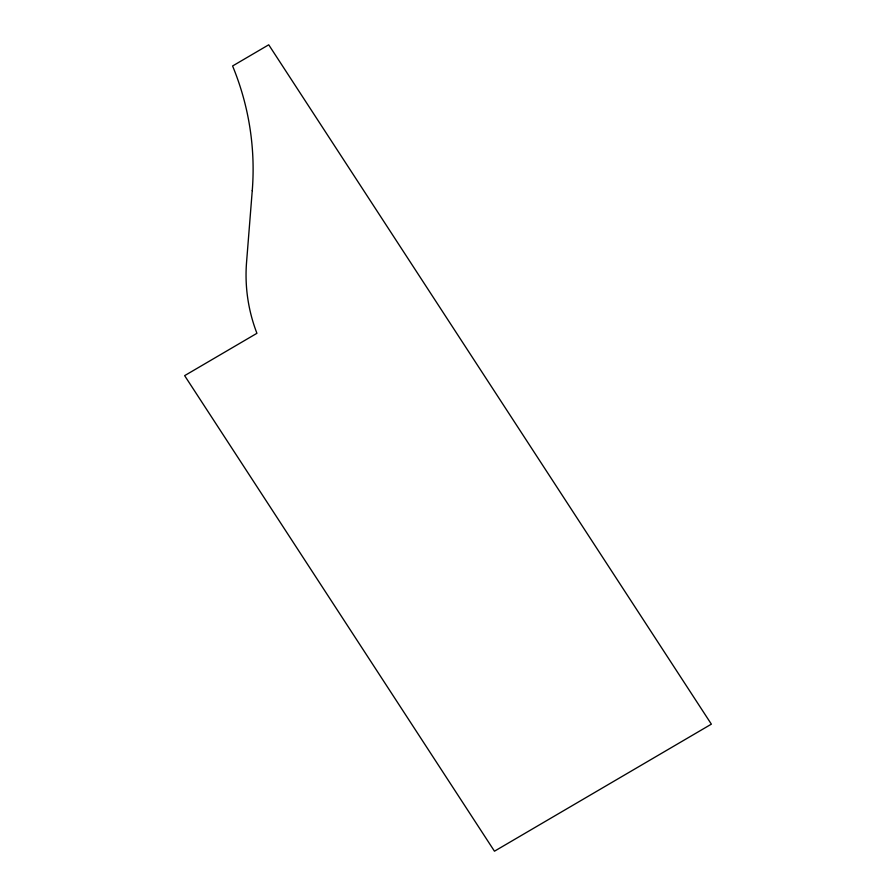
<?xml version="1.0" encoding="UTF-8"?>
<svg xmlns="http://www.w3.org/2000/svg" width="896" height="896" viewBox="0 0 896 896"><rect width="100%" height="100%" fill="white"/><g stroke="black" fill="none" stroke-linecap="round" stroke-linejoin="round"><path stroke-width="1.34" d="M252.258 190.613L246.557 262.214A180.992 170.822 -4 0 0 256.928 333.301L184.632 375.648L494.469 851.2L711.368 724.158L268.733 44.8L232.59 65.979A302.355 285.365 -4 0 1 252.258 190.613"/></g></svg>
